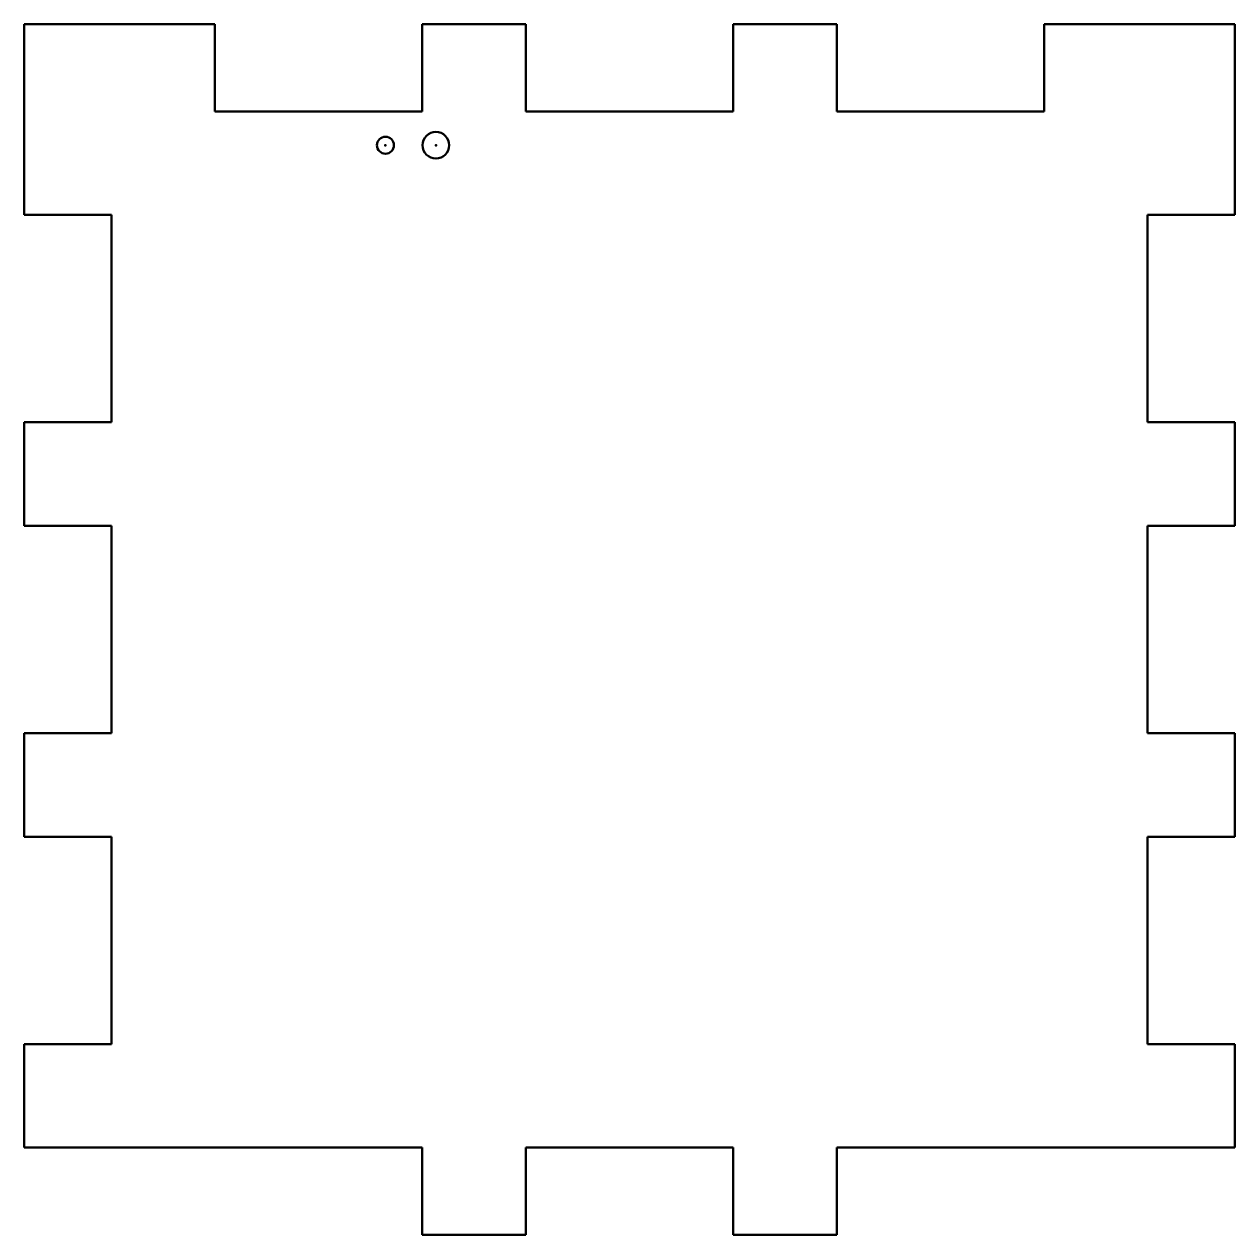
# Model space of a CAD drawing. Header units: millimetres. Extents: x -18 to 232, y -146 to 104.
import ezdxf

# ---------------------------------------------------------------- set-up
doc = ezdxf.new("R2010")
doc.units = ezdxf.units.MM
for name, color, linetype, lineweight in [('IV_ARC_CENTERS', 7, 'Continuous', 50), ('IV_INTERIOR_PROFILES', 7, 'Continuous', 50), ('IV_OUTER_PROFILE', 7, 'Continuous', 50)]:
    doc.layers.add(name, color=color, linetype=linetype, lineweight=lineweight)

msp = doc.modelspace()

# ---------------------------------------------------------------- linework, layer by layer
at = {"layer": 'IV_ARC_CENTERS'}
for p in [(56.6, 78.6), (67.02, 78.6)]:
    msp.add_point(p, dxfattribs=at)
at = {"layer": 'IV_INTERIOR_PROFILES'}
for centre, radius in [((56.6, 78.6), 1.75), ((67.02, 78.6), 2.75)]:
    msp.add_circle(centre, radius, dxfattribs=at)
at = {"layer": 'IV_OUTER_PROFILE'}
for p, q in [((21.4, 103.6), (-18, 103.6)), ((-18, 103.6), (-18, 64.2)), ((21.4, 85.6), (21.4, 103.6)), ((85.6, 103.6), (64.2, 103.6)), ((64.2, 103.6), (64.2, 85.6)), ((85.6, 85.6), (85.6, 103.6)), ((149.8, 103.6), (128.4, 103.6)), ((128.4, 103.6), (128.4, 85.6)), ((149.8, 85.6), (149.8, 103.6)), ((232, 103.6), (192.6, 103.6)), ((192.6, 103.6), (192.6, 85.6)), ((232, 64.2), (232, 103.6)), ((64.2, 85.6), (21.4, 85.6)), ((128.4, 85.6), (85.6, 85.6)), ((192.6, 85.6), (149.8, 85.6)), ((-18, 64.2), (0, 64.2)), ((0, 64.2), (0, 21.4)), ((214, 21.4), (214, 64.2)), ((214, 64.2), (232, 64.2)), ((-18, 21.4), (-18, 0)), ((0, 21.4), (-18, 21.4)), ((232, 21.4), (214, 21.4)), ((232, 0), (232, 21.4)), ((-18, 0), (0, 0)), ((0, 0), (0, -42.8)), ((214, -42.8), (214, 0)), ((214, 0), (232, 0)), ((0, -42.8), (-18, -42.8)), ((-18, -42.8), (-18, -64.2)), ((232, -42.8), (214, -42.8)), ((232, -64.2), (232, -42.8)), ((-18, -64.2), (0, -64.2)), ((0, -64.2), (0, -107)), ((214, -107), (214, -64.2)), ((214, -64.2), (232, -64.2)), ((0, -107), (-18, -107)), ((-18, -107), (-18, -128.4)), ((232, -107), (214, -107)), ((232, -128.4), (232, -107)), ((-18, -128.4), (64.2, -128.4)), ((64.2, -128.4), (64.2, -146.4)), ((85.6, -146.4), (85.6, -128.4)), ((85.6, -128.4), (128.4, -128.4)), ((128.4, -128.4), (128.4, -146.4)), ((149.8, -146.4), (149.8, -128.4)), ((149.8, -128.4), (232, -128.4)), ((64.2, -146.4), (85.6, -146.4)), ((128.4, -146.4), (149.8, -146.4))]:
    msp.add_line(p, q, dxfattribs=at)

doc.saveas('drawing.dxf')
